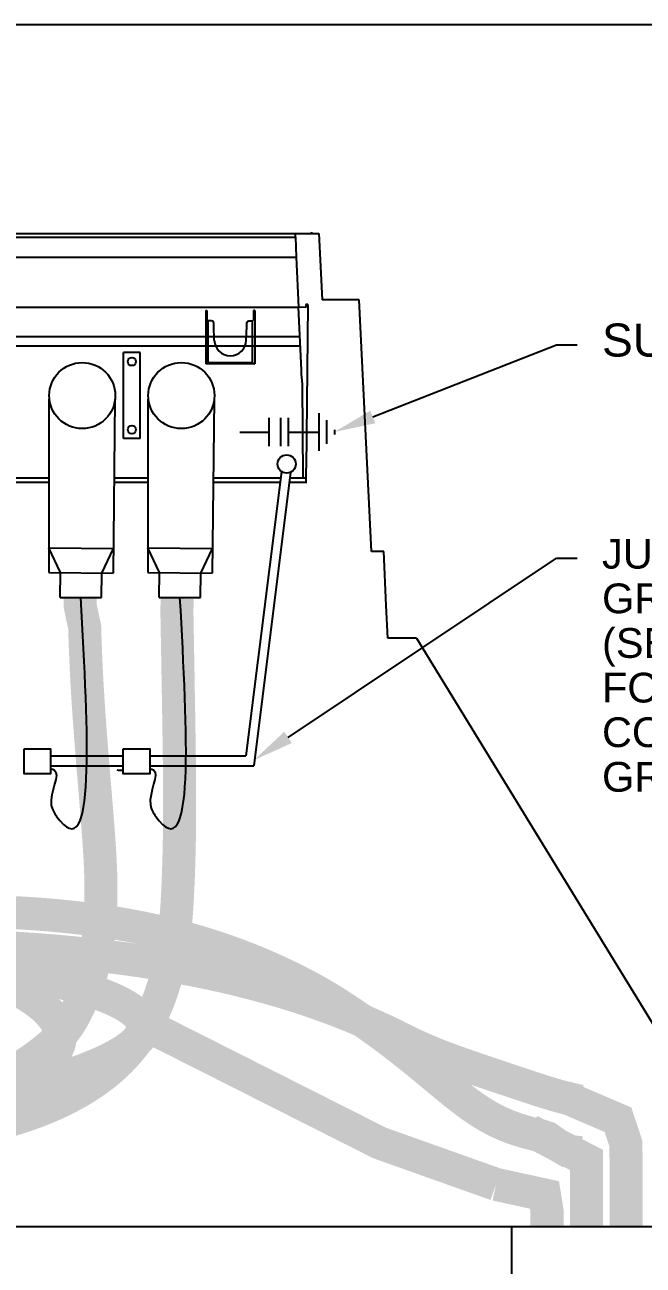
# Model space of a CAD drawing. Header units: feet. Extents: x -689 to 11593, y -511 to 1546.
# Drawn here: x 778.5 to 815.9, y 1471.3 to 1546.4 of the extents above; entities that cross this region are included whole.
import ezdxf
from ezdxf import colors
from ezdxf.entities.mleader import LeaderData, LeaderLine
from ezdxf.enums import TextEntityAlignment as Align
from ezdxf.math import Vec2, Vec3

# ---------------------------------------------------------------- set-up
doc = ezdxf.new("R2018")
doc.units = ezdxf.units.FT
doc.header["$MEASUREMENT"] = 0
for name, color, linetype in [('CABLE', 2, 'Continuous'), ('E-HVMV-EQUP', 91, 'Continuous'), ('E-TEXT', 7, 'Continuous'), ('EQUIPMENT', 6, 'Continuous'), ('TEXT', 1, 'Continuous')]:
    doc.layers.add(name, color=color, linetype=linetype)
doc.layers.add('G-NPLT', color=67, linetype='Continuous', plot=False)
doc.styles.add('NEI-A', font='arial.ttf')
doc.styles.get("Standard").update_dxf_attribs({"font": 'arial.ttf'})

# ---------------------------------------------------------------- blocks, each defined once
blk = doc.blocks.new('*U15')
for p, q in [((0, 0), (0, -0.1739)), ((0.0851, -0.1739), (-0.0851, -0.1739)), ((0.0851, -0.245), (-0.0851, -0.245)), ((0.0851, -0.2923), (-0.0851, -0.2923)), ((0, -0.2923), (0, -0.4767)), ((0.1137, -0.4767), (-0.1137, -0.4767)), ((0.071, -0.524), (-0.071, -0.524)), ((0.0142, -0.5714), (-0.0142, -0.5714))]:
    blk.add_line(p, q)
at = {"layer": 'E-TEXT', "lineweight": 30, "width": 0.8, "flags": 104}
blk.add_attdef('VDESC', text='', height=0.1094, dxfattribs=at).set_placement((-0.0031, -0.6504), align=Align.TOP_CENTER)

msp = doc.modelspace()

# ---------------------------------------------------------------- linework, layer by layer
at = {"layer": 'CABLE', "const_width": 2}
for points in [[(787.68206, 1511.65052), (787.67155, 1510.81635), (787.68976, 1509.76127), (787.70703, 1508.7825), (787.72305, 1507.87791), (787.73782, 1507.03918), (787.75145, 1506.25646), (787.76404, 1505.51989), (787.77567, 1504.81961), (787.78647, 1504.14577), (787.79651, 1503.48852), (787.80591, 1502.83799), (787.81467, 1502.186), (787.82247, 1501.53108), (787.82889, 1500.8734), (787.8335, 1500.21317), (787.83591, 1499.55056), (787.83568, 1498.88576), (787.8324, 1498.21897), (787.82566, 1497.55038), (787.81513, 1496.88109), (787.80081, 1496.21591), (787.78281, 1495.56056), (787.76122, 1494.92077), (787.73614, 1494.30226), (787.70767, 1493.71076), (787.67591, 1493.15199), (787.64095, 1492.63168), (787.60284, 1492.15373), (787.56141, 1491.7148), (787.51641, 1491.30972), (787.46761, 1490.93332), (787.4148, 1490.58043), (787.35772, 1490.24589), (787.29615, 1489.92454), (787.22987, 1489.6112), (787.15864, 1489.30159), (787.08227, 1488.99499), (787.0006, 1488.69152), (786.91345, 1488.39133), (786.82063, 1488.09459), (786.72198, 1487.80142), (786.61731, 1487.51197), (786.50646, 1487.2264), (786.38924, 1486.94484), (786.26549, 1486.66743), (786.13506, 1486.39431), (785.99779, 1486.12562), (785.85351, 1485.86148), (785.70207, 1485.60204), (785.54331, 1485.34743), (785.37707, 1485.09779), (785.20322, 1484.85323), (785.02177, 1484.61379), (784.83274, 1484.37951), (784.63616, 1484.1504), (784.43207, 1483.9265), (784.22049, 1483.70782), (784.00145, 1483.49439), (783.77499, 1483.28624), (783.54116, 1483.08338), (783.30007, 1482.88577), (783.05188, 1482.69339), (782.79674, 1482.50617), (782.53478, 1482.32408), (782.26615, 1482.14709), (781.991, 1481.97514), (781.70948, 1481.80819), (781.42172, 1481.64621), (781.12788, 1481.48914), (780.8281, 1481.33695), (780.52254, 1481.18959), (780.21132, 1481.04702), (779.89461, 1480.90919), (779.57256, 1480.77606), (779.2453, 1480.64759), (778.91298, 1480.52374), (778.57576, 1480.40446), (778.23377, 1480.28971), (777.88717, 1480.17944), (777.5361, 1480.07361), (777.18071, 1479.97219)], [(781.81304, 1511.67987), (781.81479, 1511.24448), (781.94371, 1510.58493), (782.08709, 1509.95501), (782.10641, 1509.30165), (782.12934, 1508.64462), (782.15615, 1507.98365), (782.18708, 1507.31846), (782.22229, 1506.64885), (782.26151, 1505.97494), (782.30436, 1505.29691), (782.3505, 1504.61497), (782.39954, 1503.9293), (782.45112, 1503.24009), (782.50488, 1502.54754), (782.56044, 1501.85184), (782.61733, 1501.15416), (782.67463, 1500.4596), (782.73133, 1499.77421), (782.78641, 1499.10406), (782.83884, 1498.45521), (782.88759, 1497.83374), (782.93166, 1497.24571), (782.97001, 1496.69718), (783.00186, 1496.19231), (783.02733, 1495.72759), (783.04678, 1495.29759), (783.06058, 1494.89691), (783.06908, 1494.52012), (783.07264, 1494.16179), (783.07163, 1493.81652), (783.06639, 1493.47887), (783.0572, 1493.14436), (783.04397, 1492.81219), (783.02651, 1492.48249), (783.00464, 1492.15538), (782.97818, 1491.83099), (782.94693, 1491.50946), (782.91073, 1491.19092), (782.86938, 1490.87548), (782.8227, 1490.56328), (782.77051, 1490.25445), (782.71262, 1489.94912), (782.64885, 1489.64742), (782.57902, 1489.34947), (782.50294, 1489.0554), (782.42044, 1488.76534), (782.33132, 1488.47943), (782.23567, 1488.19806), (782.13462, 1487.92275), (782.0296, 1487.65529), (781.92201, 1487.39748), (781.81326, 1487.15109), (781.70475, 1486.91792), (781.5979, 1486.69977), (781.49411, 1486.49842), (781.39442, 1486.31501), (781.29838, 1486.14804), (781.20515, 1485.99537), (781.1139, 1485.85484), (781.02382, 1485.72431), (780.93407, 1485.60163), (780.84382, 1485.48465), (780.75225, 1485.37122), (780.65832, 1485.25933), (780.56018, 1485.14751), (780.45579, 1485.03442), (780.34309, 1484.91872), (780.22003, 1484.79908), (780.08457, 1484.67416), (779.93464, 1484.54262), (779.7682, 1484.40314), (779.58378, 1484.25488), (779.38226, 1484.09914), (779.16511, 1483.93769), (778.93379, 1483.77235), (778.68976, 1483.6049), (778.43449, 1483.43714), (778.16944, 1483.27086), (777.89608, 1483.10786), (777.61565, 1482.94963), (777.32853, 1482.79643)], [(777.19781, 1492.68042), (777.63395, 1492.66158), (778.06167, 1492.63972), (778.48659, 1492.61514), (778.90974, 1492.58789), (779.331, 1492.55794), (779.75028, 1492.52526), (780.16746, 1492.48984), (780.58245, 1492.45164), (780.99511, 1492.41064), (781.40537, 1492.36682), (781.81309, 1492.32016), (782.2182, 1492.27063), (782.6206, 1492.21822), (783.0202, 1492.1629), (783.4169, 1492.10467), (783.81062, 1492.04349), (784.20125, 1491.97936), (784.58872, 1491.91225), (784.97294, 1491.84215), (785.3539, 1491.76907), (785.73159, 1491.69303), (786.10603, 1491.61405), (786.4772, 1491.53214), (786.84511, 1491.44732), (787.20976, 1491.35961), (787.57115, 1491.26902), (787.92929, 1491.17557), (788.2842, 1491.07929), (788.63592, 1490.98022), (788.98448, 1490.87837), (789.32992, 1490.77378), (789.67227, 1490.66649), (790.01156, 1490.55651), (790.34783, 1490.44388), (790.68111, 1490.32863), (791.01144, 1490.21079), (791.33885, 1490.09039), (791.66337, 1489.96746), (791.98504, 1489.84203), (792.30389, 1489.71412), (792.61996, 1489.58377), (792.93328, 1489.45102), (793.24389, 1489.31588), (793.55181, 1489.17838), (793.85709, 1489.03857), (794.15975, 1488.89646), (794.45983, 1488.75209), (794.75737, 1488.60549), (795.05239, 1488.45668), (795.34494, 1488.30571), (795.63569, 1488.15209), (795.92793, 1487.99341), (796.22557, 1487.82673), (796.53254, 1487.64913), (796.85277, 1487.45769), (797.19017, 1487.24946), (797.54868, 1487.02154), (797.93222, 1486.771), (798.34331, 1486.4958), (798.77893, 1486.19753), (799.23464, 1485.87867), (799.706, 1485.5417), (800.18859, 1485.1891), (800.67797, 1484.82336), (801.16971, 1484.44694), (801.65937, 1484.06234), (802.14311, 1483.67233), (802.61936, 1483.28084), (803.08715, 1482.89211), (803.54549, 1482.51037), (803.99342, 1482.13986), (804.42994, 1481.78481), (804.85409, 1481.44944), (805.26488, 1481.13799), (805.66223, 1480.85367), (806.04963, 1480.59555), (806.43148, 1480.36167), (806.81218, 1480.15007), (807.1961, 1479.95881), (807.58765, 1479.78592), (807.99121, 1479.62944), (808.41118, 1479.48742), (808.85065, 1479.35803), (809.30746, 1479.23995), (809.77818, 1479.13197), (810.07698, 1479.0329), (810.74751, 1478.56442), (811.33321, 1478.22398), (811.73776, 1478.16768), (812.12102, 1478.12178)], [(777.28566, 1490.53618), (777.74189, 1490.51053), (778.18145, 1490.48335), (778.61139, 1490.45462), (779.03758, 1490.42434), (779.4612, 1490.39249), (779.88221, 1490.35908), (780.30059, 1490.3241), (780.71631, 1490.28754), (781.12936, 1490.2494), (781.5397, 1490.20968), (781.94732, 1490.16836), (782.35219, 1490.12545), (782.75434, 1490.08093), (783.15376, 1490.03481), (783.55049, 1489.98709), (783.94453, 1489.93776), (784.33591, 1489.88681), (784.72463, 1489.83424), (785.11072, 1489.78006), (785.4942, 1489.72425), (785.87507, 1489.66681), (786.25336, 1489.60774), (786.62908, 1489.54703), (787.00226, 1489.48469), (787.3729, 1489.42071), (787.74102, 1489.35508), (788.10664, 1489.2878), (788.46979, 1489.21888), (788.83046, 1489.14829), (789.18869, 1489.07605), (789.54449, 1489.00215), (789.89787, 1488.92658), (790.24885, 1488.84934), (790.59745, 1488.77043), (790.94368, 1488.68984), (791.28757, 1488.60757), (791.62913, 1488.52362), (791.96837, 1488.43799), (792.30532, 1488.35066), (792.63998, 1488.26164), (792.97238, 1488.17093), (793.30254, 1488.07851), (793.63047, 1487.98439), (793.95618, 1487.88857), (794.27969, 1487.79103), (794.60103, 1487.69178), (794.92021, 1487.59081), (795.23724, 1487.48813), (795.55214, 1487.38371), (795.86492, 1487.27757), (796.17562, 1487.1697), (796.48423, 1487.0601), (796.79079, 1486.94875), (797.0953, 1486.83567), (797.39778, 1486.72084), (797.69825, 1486.60426), (797.99673, 1486.48593), (798.29323, 1486.36585), (798.58777, 1486.244), (798.88036, 1486.1204), (799.17103, 1485.99503), (799.45979, 1485.86789), (799.74666, 1485.73897), (800.03165, 1485.60828), (800.31479, 1485.47582), (800.59608, 1485.34157), (800.87554, 1485.20553), (801.15437, 1485.06751), (801.43845, 1484.92653), (801.73483, 1484.78143), (802.05057, 1484.63104), (802.39273, 1484.47419), (802.76837, 1484.30971), (803.18453, 1484.13644), (803.64828, 1483.95321), (804.16343, 1483.75958), (804.72081, 1483.55797), (805.30801, 1483.35153), (805.9126, 1483.14343), (806.52219, 1482.9368), (807.12435, 1482.73481), (807.70667, 1482.54059), (808.25674, 1482.35731), (808.76541, 1482.18747), (809.23659, 1482.03093), (809.67748, 1481.88692), (810.09525, 1481.75467), (810.4971, 1481.6334), (810.89019, 1481.52233), (811.28172, 1481.42069), (811.67888, 1481.32769), (812.08843, 1481.24231)], [(777.1819, 1481.71575), (777.52895, 1481.79606), (777.87092, 1481.87767), (778.20767, 1481.96051), (778.53903, 1482.04453), (778.86485, 1482.12969), (779.18496, 1482.21594), (779.49921, 1482.30322), (779.80745, 1482.39149), (780.10952, 1482.48069), (780.40526, 1482.57078), (780.69452, 1482.66171), (780.97713, 1482.75342), (781.25294, 1482.84587), (781.5218, 1482.93901), (781.78354, 1483.03279), (782.03801, 1483.12715), (782.28506, 1483.22205), (782.52452, 1483.31743), (782.75624, 1483.41326), (782.98006, 1483.50947), (783.19583, 1483.60602), (783.40339, 1483.70286), (783.60257, 1483.79993), (783.79324, 1483.8972), (783.97522, 1483.9946), (784.14836, 1484.09209), (784.3125, 1484.18962), (784.4675, 1484.28714), (784.61318, 1484.3846), (784.7494, 1484.48182), (784.87605, 1484.57817), (784.99301, 1484.67289), (785.10017, 1484.7652), (785.19742, 1484.85434), (785.28466, 1484.93956), (785.36176, 1485.02008), (785.42862, 1485.09514), (785.48531, 1485.16424), (785.53262, 1485.22788), (785.57152, 1485.28681), (785.60298, 1485.34181), (785.62797, 1485.39362), (785.64745, 1485.44301), (785.66241, 1485.49075), (785.67381, 1485.53758), (785.68236, 1485.58427), (785.68773, 1485.63149), (785.6893, 1485.67994), (785.6865, 1485.73029), (785.67872, 1485.78322), (785.66536, 1485.83942), (785.64582, 1485.89956), (785.61951, 1485.96434), (785.5859, 1486.03418), (785.54471, 1486.10858), (785.49574, 1486.1868), (785.43878, 1486.26809), (785.37363, 1486.3517), (785.30009, 1486.43689), (785.21794, 1486.52291), (785.12698, 1486.60902), (785.02707, 1486.69459), (784.91826, 1486.77949), (784.80065, 1486.86371), (784.67437, 1486.94724), (784.53953, 1487.03008), (784.39623, 1487.11221), (784.2446, 1487.19364), (784.08473, 1487.27434), (783.91675, 1487.35431), (783.74076, 1487.43354), (783.55689, 1487.51203), (783.36523, 1487.58976), (783.1659, 1487.66672), (782.95901, 1487.74292), (782.74468, 1487.81833), (782.52302, 1487.89295), (782.29414, 1487.96677), (782.05814, 1488.03978), (781.81515, 1488.11198), (781.56528, 1488.18336), (781.30863, 1488.25389), (781.04532, 1488.32359), (780.77547, 1488.39244), (780.49917, 1488.46043), (780.21655, 1488.52755), (779.92772, 1488.59379), (779.63279, 1488.65915), (779.33186, 1488.72361), (779.02506, 1488.78717), (778.7125, 1488.84982), (778.39428, 1488.91155), (778.07052, 1488.97235), (777.74133, 1489.03222), (777.40682, 1489.09114)], [(777.3474, 1482.09937), (777.57966, 1482.20852), (777.80449, 1482.31861), (778.02173, 1482.42959), (778.23124, 1482.54141), (778.43287, 1482.65404), (778.62647, 1482.76742), (778.8119, 1482.88153), (778.98902, 1482.9963), (779.15766, 1483.11171), (779.3177, 1483.2277), (779.46897, 1483.34423), (779.61133, 1483.46126), (779.74465, 1483.57875), (779.86879, 1483.69666), (779.98366, 1483.81494), (780.08912, 1483.93356), (780.18508, 1484.05246), (780.27141, 1484.17162), (780.34799, 1484.29099), (780.41472, 1484.41053), (780.47152, 1484.5302), (780.51839, 1484.64997), (780.5554, 1484.76982), (780.58261, 1484.88971), (780.60006, 1485.00961), (780.60781, 1485.1295), (780.60592, 1485.24934), (780.59443, 1485.36912), (780.57341, 1485.4888), (780.54296, 1485.60835), (780.50318, 1485.72776), (780.45419, 1485.84699), (780.39609, 1485.96603), (780.32899, 1486.08484), (780.253, 1486.20341), (780.16822, 1486.32171), (780.07476, 1486.43971), (779.97274, 1486.5574), (779.86225, 1486.67473), (779.74341, 1486.7917), (779.61632, 1486.90828), (779.48109, 1487.02444), (779.33783, 1487.14015), (779.18665, 1487.2554), (779.02765, 1487.37016), (778.86094, 1487.4844), (778.68663, 1487.5981), (778.50483, 1487.71123), (778.31565, 1487.82378), (778.11918, 1487.93571), (777.91555, 1488.047), (777.70486, 1488.15763), (777.48721, 1488.26757), (777.26272, 1488.3768)], [(785.34886, 1486.07289), (799.95439, 1478.70555), (806.99159, 1476.20414)], [(811.12885, 1481.50821), (814.37876, 1480.11361), (814.85638, 1478.66211), (814.87639, 1475.03399), (814.87529, 1473.65605)], [(809.02835, 1479.45674), (812.46064, 1477.68915), (812.46064, 1473.65605)], [(806.99159, 1476.20414), (809.92606, 1475.56405), (810.0781, 1474.61917), (810.0781, 1473.65605)]]:
    msp.add_lwpolyline(points, dxfattribs=at)
at = {"layer": 'EQUIPMENT'}
for p, q in [((795.829, 1533.76314), (795.82927, 1533.86422)), ((723.55277, 1533.76314), (796.27226, 1533.76314)), ((724.97606, 1533.52961), (794.84897, 1533.52961)), ((794.84897, 1533.52989), (794.84897, 1533.76314)), ((794.84897, 1533.52989), (794.89573, 1532.31633)), ((796.27226, 1533.76314), (796.45902, 1529.74975)), ((724.9295, 1532.32066), (794.89573, 1532.31633)), ((794.89573, 1532.31633), (795.03545, 1529.30622)), ((724.78958, 1529.30622), (795.03545, 1529.30622)), ((795.22222, 1525.47932), (795.03545, 1529.30622)), ((795.47899, 1529.28298), (795.03545, 1529.30622)), ((795.59575, 1529.46946), (795.47899, 1529.46946)), ((795.47899, 1529.46946), (795.47899, 1529.28298)), ((795.59575, 1529.46946), (795.50223, 1519.55263)), ((798.6991, 1529.74947), (796.45902, 1529.74975)), ((799.44589, 1514.51245), (798.6991, 1529.74947)), ((789.42099, 1529.09635), (789.42071, 1525.87623)), ((789.42099, 1529.09635), (789.49099, 1529.09663)), ((789.49099, 1529.09663), (789.49099, 1528.53661)), ((789.49099, 1528.53661), (789.56071, 1528.46661)), ((792.31377, 1528.53661), (792.24405, 1528.46661)), ((792.31377, 1529.09663), (792.31377, 1528.53661)), ((792.38377, 1529.09635), (792.31377, 1529.09663)), ((792.38377, 1529.09635), (792.38377, 1525.87623)), ((789.77072, 1528.46661), (789.56071, 1528.46661)), ((789.56099, 1528.44309), (789.56071, 1528.46661)), ((789.56072, 1525.923), (789.56099, 1528.44309)), ((789.84072, 1528.44337), (789.77072, 1528.46661)), ((789.8872, 1528.39661), (789.84072, 1528.44337)), ((789.91072, 1528.3266), (789.8872, 1528.39661)), ((789.91072, 1528.14012), (789.91072, 1528.3266)), ((789.93397, 1527.30009), (789.91072, 1528.14012)), ((791.8708, 1527.30009), (791.89404, 1528.14012)), ((791.89404, 1528.3266), (791.91756, 1528.39661)), ((791.89404, 1528.14012), (791.89404, 1528.3266)), ((791.91756, 1528.39661), (791.96404, 1528.44337)), ((791.96404, 1528.44337), (792.03404, 1528.46661)), ((792.03404, 1528.46661), (792.24405, 1528.46661)), ((792.24377, 1528.44309), (792.24405, 1528.46661)), ((792.24377, 1525.923), (792.24377, 1528.44309)), ((785.43993, 1526.54615), (784.43993, 1526.54615)), ((784.43993, 1521.34615), (784.43993, 1526.54615)), ((785.43993, 1521.34615), (785.43993, 1526.54615)), ((789.56072, 1525.923), (789.42071, 1525.87623)), ((792.38377, 1525.87623), (789.42071, 1525.87623)), ((792.24377, 1525.923), (789.56072, 1525.923)), ((792.24377, 1525.923), (792.38377, 1525.87623)), ((795.22053, 1525.26931), (795.22222, 1525.47932)), ((795.26898, 1524.63957), (795.22053, 1525.26931)), ((795.31546, 1518.96937), (795.26898, 1524.63957)), ((779.91669, 1523.73615), (779.91669, 1513.23615)), ((783.91669, 1523.73615), (783.81032, 1513.19685)), ((785.91669, 1523.73615), (785.91669, 1513.23615)), ((789.91669, 1523.73615), (789.81032, 1513.19685)), ((785.43993, 1521.34615), (784.43993, 1521.34615)), ((795.50261, 1518.68934), (795.50223, 1519.55263)), ((767.86441, 1518.96937), (779.91669, 1518.96937)), ((783.86858, 1518.96937), (785.91669, 1518.96937)), ((789.86858, 1518.96937), (793.9631, 1518.96937)), ((794.01007, 1519.34342), (791.85107, 1502.15139)), ((794.55024, 1519.30445), (792.31981, 1501.54356)), ((794.50816, 1518.96937), (795.53123, 1518.96937)), ((779.91669, 1518.68252), (767.86146, 1518.67725)), ((785.91669, 1518.68514), (783.8657, 1518.68425)), ((793.92785, 1518.68865), (789.86573, 1518.68687)), ((795.54515, 1518.68936), (794.47294, 1518.68889)), ((779.91669, 1514.73615), (783.82546, 1514.6967)), ((780.6212, 1513.22904), (779.91669, 1514.73615)), ((783.12095, 1513.20381), (783.82546, 1514.6967)), ((785.91669, 1514.73615), (789.82546, 1514.6967)), ((786.6212, 1513.22904), (785.91669, 1514.73615)), ((789.12095, 1513.20381), (789.82546, 1514.6967)), ((800.1924, 1514.51245), (799.44589, 1514.51245)), ((800.3324, 1511.24557), (800.1924, 1514.51245)), ((779.91669, 1513.23615), (783.81032, 1513.19685)), ((780.60594, 1511.71657), (780.6212, 1513.22904)), ((783.10594, 1511.71657), (783.12095, 1513.20381)), ((785.91669, 1513.23615), (789.81032, 1513.19685)), ((786.60594, 1511.71657), (786.6212, 1513.22904)), ((789.10594, 1511.71657), (789.12095, 1513.20381)), ((780.60594, 1511.71657), (783.10594, 1511.71657)), ((786.60594, 1511.71657), (789.10594, 1511.71657)), ((800.4347, 1509.26271), (800.3324, 1511.24557)), ((802.17599, 1509.26226), (800.4347, 1509.26271)), ((802.17599, 1509.26226), (823.98563, 1473.65605)), ((780.0232, 1502.15139), (784.42233, 1502.15139)), ((780.0232, 1501.54356), (784.42233, 1501.54356)), ((786.0232, 1502.15139), (791.85107, 1502.15139)), ((786.0232, 1501.54356), (792.31981, 1501.54356)), ((695.8394, 1473.65605), (823.98563, 1473.65605))]:
    msp.add_line(p, q, dxfattribs=at)
for points in [[(795.12314, 1527.50953), (724.70189, 1527.50953)], [(795.15144, 1526.92969), (724.67359, 1526.92969)]]:
    msp.add_lwpolyline(points, dxfattribs=at)
for points in [[(778.42233, 1502.56867), (780.0232, 1502.56867), (780.0232, 1501.05401), (778.42233, 1501.05401)], [(784.42233, 1502.56867), (786.0232, 1502.56867), (786.0232, 1501.05401), (784.42233, 1501.05401)]]:
    msp.add_lwpolyline(points, close=True, dxfattribs=at)
msp.add_lwpolyline([(807.92632, 1473.62458), (807.92632, 1455.35265, 0.20460743), (812.55441, 1444.51644), (823.15093, 1434.37394)], format="xyb", dxfattribs=at)
for centre, radius in [((781.93993, 1523.94615), 2), ((784.93993, 1526.00803), 0.25), ((787.93993, 1523.94615), 2), ((784.93993, 1521.88428), 0.25), ((794.31474, 1519.80328), 0.55163)]:
    msp.add_circle(centre, radius, dxfattribs=at)
msp.add_arc((790.90238, 1527.3274), 0.9688, 181.615638, 358.3677953, dxfattribs=at)
for points in [[(780.0232, 1501.34507), (780.11475, 1501.33852), (780.74225, 1501.19653), (779.70233, 1499.53311), (782.79352, 1494.68813), (782.31164, 1503.44007), (781.85594, 1511.71657)], [(786.0232, 1501.34507), (786.11475, 1501.33852), (786.74225, 1501.19653), (785.70233, 1499.53311), (788.79352, 1494.68813), (788.31164, 1503.44007), (787.85594, 1511.71657)]]:
    msp.add_open_spline(points, degree=3, knots=[1.92478552, 1.92478552, 1.92478552, 1.92478552, 2.22430804, 4.34550598, 5.11052586, 18.42842856, 18.42842856, 18.42842856, 18.42842856], dxfattribs=at)
msp.add_open_spline([(784.02402, 1501.2862), (784.15561, 1501.27874), (784.2872, 1501.27128), (784.42233, 1501.26661)], degree=3, dxfattribs=at)
at = {"layer": 'G-NPLT'}
msp.add_lwpolyline([(642.91639, 1546.38847), (642.91639, 1218.38847), (1140.85417, 1218.38847), (1140.77417, 1546.38847)], close=True, dxfattribs=at)

# ---------------------------------------------------------------- block references
at = {"layer": 'E-HVMV-EQUP'}
ref = msp.add_blockref('*U15', (791.48857, 1521.74183), dxfattribs=dict(at, xscale=10.00000008337321, yscale=10.00000008337321, zscale=10.00000008337321, rotation=89.99999999999999))
lines = msp.add_mtext('\\W0.8000;', dxfattribs={"layer": 'E-TEXT', "insert": (797.99264, 1521.71054), "char_height": 2.5, "attachment_point": 1, "rotation": 90})
ref.add_attrib('VDESC', '', (797.99264, 1521.71054), dxfattribs={"flags": 2}).embed_mtext(lines)

# ---------------------------------------------------------------- leaders
at = {"layer": 'TEXT'}
ml = msp.add_multileader_mtext('Standard', dxfattribs=at)
ml.set_content('SURGE ARRESTER (TO BE STACKED ON TOP OF DEADBREAK ELBOWS)', color=256, style='NEI-A')
ml.set_leader_properties()
ml.build(insert=Vec2(0, 0))
ml.multileader.update_dxf_attribs({"dogleg_length": 0.0625, "arrow_head_size": 2.5, "scale": 20})
ctx = ml.context
ctx.base_point, ctx.scale, ctx.char_height, ctx.arrow_head_size, ctx.landing_gap_size, ctx.plane_origin = Vec3(811.90827, 1527.01415), 20, 2, 2.5, 1.5, Vec3(740.58693, 1465.18324)
notes = []
notes.append((ctx, [(0, (1, 1, 0), (810.65827, 1527.01415), (1, 0), 1.25, [(0, [(797.20246, 1521.74183)], 0, [])])]))
ctx.mtext.insert, ctx.mtext.width, ctx.mtext.line_spacing_factor, ctx.mtext.flow_direction = Vec3(813.40827, 1528.30814), 33.9626837, 0.9, 5
ml = msp.add_multileader_mtext('Standard', dxfattribs=at)
ml.set_content('JUNCTION BOX\\PGROUND BUS\\P(SEE PLAN VIEW\\PFOR ADDITIONAL \\PCONNECTIONS TO\\PGROUND BUS)', color=256, style='NEI-A')
ml.set_leader_properties()
ml.build(insert=Vec2(0, 0))
ml.multileader.update_dxf_attribs({"dogleg_length": 0.0625, "arrow_head_size": 2.5, "scale": 20})
ctx = ml.context
ctx.base_point, ctx.scale, ctx.char_height, ctx.arrow_head_size, ctx.landing_gap_size, ctx.plane_origin = Vec3(811.90827, 1514.10963), 20, 1.8, 2.5, 1.5, Vec3(737.82026, 1452.27872)
notes.append((ctx, [(0, (1, 1, 0), (810.65827, 1514.10963), (1, 0), 1.25, [(0, [(792.31981, 1501.8723)], 0, [])])]))
ctx.mtext.insert, ctx.mtext.line_spacing_factor, ctx.mtext.flow_direction = Vec3(813.40827, 1515.27422), 0.9, 5
for ctx, leaders in notes:
    for number, flags, end, landing, length, lines in leaders:
        leader = LeaderData()
        leader.index, (leader.has_last_leader_line, leader.has_dogleg_vector, leader.attachment_direction) = number, flags
        leader.last_leader_point, leader.dogleg_vector, leader.dogleg_length = Vec3(end), Vec3(landing), length
        for number, points, colour, breaks in lines:
            line = LeaderLine()
            line.index, line.vertices, line.color, line.breaks = number, Vec3.list(points), colors.encode_raw_color(colour), breaks
            leader.lines.append(line)
        ctx.leaders.append(leader)

doc.saveas('drawing.dxf')
